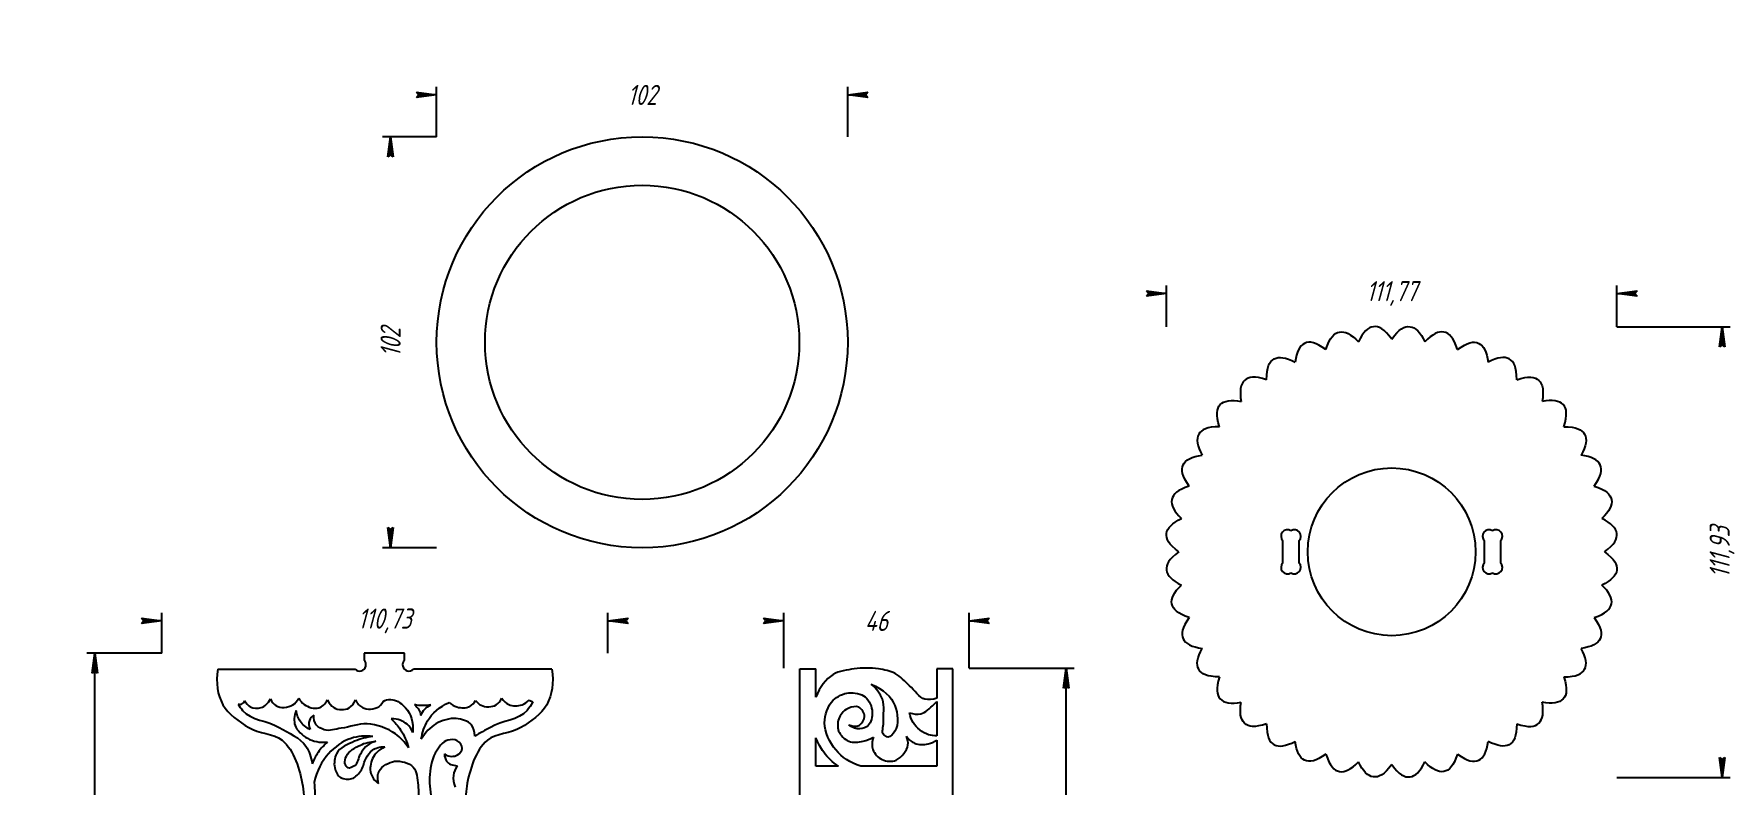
# Model space of a CAD drawing. Header units: millimetres. Extents: x -234 to 187, y -256 to 277.
# Drawn here: x -234 to 186.9, y 90.9 to 277.4 of the extents above; entities that cross this region are included whole.
import ezdxf

# ---------------------------------------------------------------- set-up
doc = ezdxf.new("R2010")
doc.units = ezdxf.units.MM
doc.linetypes.add('K5LT32769', pattern=[0])
doc.linetypes.add('K5LT_THIN', pattern=[0])
doc.styles.add('KDIMTEXTSTYLE', font='GOST_AU.SHX', dxfattribs={"width": 0.96, "oblique": 15, "height": 5})
doc.dimstyles.new('KDIMSTYLE (1.00)', dxfattribs={"dimtxt": 5, "dimasz": 1, "dimexe": 2, "dimexo": 0, "dimgap": 1, "dimtad": 1, "dimtxsty": 'KDIMTEXTSTYLE', "dimsah": 1, "dimcen": 0, "dimdle": 1, "dimadec": 0, "dimazin": 0, "dimtfac": 0.667, "dimtmove": 0, "dimatfit": 3, "dimfxl": 1, "dimtvp": 1, "dimtolj": 1, "dimtzin": 0, "dimarcsym": 0})

# ---------------------------------------------------------------- blocks, each defined once
blk = doc.blocks.new('KDIMARROW_01')
blk.add_hatch(color=0).paths.add_polyline_path([(0, 0), (-5, 0.658262491226197), (-4.5, 6e-16), (-5, -0.6582624912261956)])
at = {"color": 0, "linetype": 'K5LT_THIN'}
for p, q in [((-4.5, 6e-16), (-5, 0.658262491226197)), ((-5, 0.658262491226197), (0, 0)), ((0, 0), (-5, -0.6582624912261956)), ((-5, -0.6582624912261956), (-4.5, 6e-16)), ((0, 0), (-1, 0))]:
    blk.add_line(p, q, dxfattribs=at)

msp = doc.modelspace()

# ---------------------------------------------------------------- linework, layer by layer
at = {"color": 30, "linetype": 'K5LT32769', "true_color": 0xff8000}
for p, q in [((75.91783177394565, 146.0836619301531), (75.91783177394565, 151.5935338696184)), ((79.91783177394565, 151.5935338696185), (79.91783177394565, 146.0836619301531)), ((125.9178317739457, 146.0836619301531), (125.9178317739457, 151.5935338696184)), ((129.9178317739456, 151.5935338696185), (129.9178317739456, 146.0836619301531)), ((-142.0821682260544, 123.7020269589148), (-152.0821682260544, 123.7020269589148)), ((-152.0821682260544, 123.7020269589148), (-152.0821682260544, 121.9470909891821)), ((-142.0821682260544, 121.947090989182), (-142.0821682260544, 123.7020269589148)), ((-188.4236106091221, 119.7020269589148), (-154.3272322563217, 119.7020269589148)), ((-105.4812097871686, 119.7020269589148), (-139.837104195787, 119.7020269589148)), ((-43.95624763437948, 87.93641710526067), (-43.95624763437948, 119.7720947096677)), ((-43.95624763437948, 119.7720947096677), (-39.95624763437948, 119.7720947096677)), ((-39.95624763437948, 112.7139838415331), (-39.95624763437948, 119.7720947096677)), ((-5.956247634379476, 119.7720947096677), (-9.956247634379476, 119.7720947096677)), ((-9.956247634379476, 119.7720947096677), (-9.956247634379476, 112.4875130100683)), ((-5.956247634379476, 87.93641710526067), (-5.956247634379476, 119.7720947096677)), ((-9.956247634379505, 111.6798473579793), (-9.956247634379476, 103.1503163539144)), ((-39.95624763437948, 95.61025712634849), (-39.95624763437951, 102.6658316953519)), ((-9.956247634379476, 102.1182186929526), (-9.956247634379476, 95.61025712634849)), ((-34.36368031754446, 95.61025712634849), (-39.95624763437948, 95.61025712634849)), ((-9.956247634379476, 95.61025712634849), (-28.8164115103473, 95.61025712634849))]:
    msp.add_line(p, q, dxfattribs=at)
for centre, radius in [((-83.08216822605436, 200.8385978998859), 51), ((-83.08216822605436, 200.8385978998859), 38.99999999999999), ((102.9178317739456, 148.8385978998859), 20.82232333833063)]:
    msp.add_circle(centre, radius, dxfattribs=at)
for centre, start, end in [((77.04036378907928, 152.7160658847521), 56.44510074519935, 225.0000000000004), ((78.79529975881196, 152.7160658847521), 315.0000000000003, 123.5548992548025), ((127.0403637890793, 152.7160658847521), 56.44510074519935, 225.0000000000004), ((128.795299758812, 152.7160658847521), 315.0000000000003, 123.5548992548025), ((77.04036378907928, 144.9611299150194), 135.0000000000004, 303.5548992548015), ((78.79529975881199, 144.9611299150194), 236.4451007451985, 45.00000000000046), ((127.0403637890793, 144.9611299150194), 135.0000000000004, 303.5548992548015), ((128.795299758812, 144.9611299150194), 236.4451007451985, 45.00000000000046), ((-153.204700241188, 120.8245589740484), 225.0000000000004, 45.00000000000046), ((-140.9596362109207, 120.8245589740484), 135.0000000000004, 315.0000000000005)]:
    msp.add_arc(centre, 1.587500000000009, start, end, dxfattribs=at)
for points, knots in [([(86.5990183983121, 199.0627411723088), (87.59759847168344, 202.0363323986105), (88.59376081888408, 203.1124429375031), (89.97697012947083, 203.3922366882892), (91.30114739064494, 203.6600895141585), (92.86106303262459, 202.8617517737111), (94.65671705540964, 200.9972234669469)], [0, 0, 0, 0, 1, 1, 1, 2, 2, 2, 2]), ([(102.9178317739456, 201.6473872955694), (101.0492354648718, 204.1668623952256), (99.76929232893482, 204.882473241052), (98.3673210767884, 204.7211377272066), (97.02518258863391, 204.5666876253901), (95.78831458150766, 203.3253828719702), (94.65671705540964, 200.9972234669469)], [0, 0, 0, 0, 1, 1, 1, 2, 2, 2, 2]), ([(102.9178317739456, 201.6473872955694), (104.7864280830194, 204.1668623952256), (106.0663712189564, 204.882473241052), (107.4683424711028, 204.7211377272066), (108.8104809592573, 204.5666876253901), (110.0473489663835, 203.3253828719702), (111.1789464924816, 200.9972234669469)], [0, 0, 0, 0, 1, 1, 1, 2, 2, 2, 2]), ([(119.2366451495791, 199.0627411723088), (118.2380650762078, 202.0363323986105), (117.2419027290071, 203.1124429375031), (115.8586934184204, 203.3922366882892), (114.5345161572463, 203.6600895141585), (112.9746005152666, 202.8617517737111), (111.1789464924816, 200.9972234669469)], [0, 0, 0, 0, 1, 1, 1, 2, 2, 2, 2]), ([(86.59901839831213, 199.0627411723088), (84.04331707954398, 200.8814763683501), (82.60488290690459, 201.1665385455667), (81.32138442746668, 200.5798664112758), (80.09266257878112, 200.0182320338562), (79.29991546481187, 198.4554678254074), (78.94314308555902, 195.8915737859293)], [0, 0, 0, 0, 1, 1, 1, 2, 2, 2, 2]), ([(119.2366451495791, 199.0627411723088), (121.7923464683472, 200.8814763683501), (123.2307806409866, 201.1665385455667), (124.5142791204245, 200.5798664112758), (125.7430009691101, 200.0182320338562), (126.5357480830793, 198.4554678254074), (126.8925204623322, 195.8915737859293)], [0, 0, 0, 0, 1, 1, 1, 2, 2, 2, 2]), ([(71.87760417574445, 191.5618059733603), (71.90842003831516, 194.6984374988487), (72.52329028556437, 196.0297105335578), (73.75233948988522, 196.7232453872105), (74.92893582766975, 197.3871818399294), (76.65920369289435, 197.1099579728356), (78.94314308555902, 195.8915737859292)], [0, 0, 0, 0, 1, 1, 1, 2, 2, 2, 2]), ([(133.9580593721467, 191.5618059733603), (133.927243509576, 194.6984374988487), (133.3123732623268, 196.0297105335578), (132.083324058006, 196.7232453872105), (130.9067277202215, 197.3871818399294), (129.1764598549969, 197.1099579728356), (126.8925204623322, 195.8915737859292)], [0, 0, 0, 0, 1, 1, 1, 2, 2, 2, 2]), ([(71.87760417574395, 191.561805973361), (68.88496769898086, 192.5017707929258), (67.42884644861708, 192.3283804294816), (66.3894585157148, 191.3737992308349), (65.39442916205594, 190.4599572638111), (65.12340255215284, 188.7287078494748), (65.57637868600553, 186.180050987826)], [0, 0, 0, 0, 1, 1, 1, 2, 2, 2, 2]), ([(133.9580593721472, 191.561805973361), (136.9506958489104, 192.5017707929258), (138.4068170992741, 192.3283804294816), (139.4462050321763, 191.3737992308349), (140.4412343858353, 190.4599572638111), (140.7122609957383, 188.7287078494748), (140.2592848618856, 186.180050987826)], [0, 0, 0, 0, 1, 1, 1, 2, 2, 2, 2]), ([(60.19462370047029, 179.8788254980878), (59.25465888090555, 182.871461974851), (59.42804924434978, 184.3275832252147), (60.38263044299652, 185.3669711581169), (61.29647241002041, 186.3620005117758), (63.02772182435671, 186.6330271216789), (65.57637868600544, 186.180050987826)], [0, 0, 0, 0, 1, 1, 1, 2, 2, 2, 2]), ([(145.6410398474209, 179.8788254980878), (146.5810046669856, 182.871461974851), (146.4076143035414, 184.3275832252147), (145.4530331048947, 185.3669711581169), (144.5391911378708, 186.3620005117758), (142.8079417235345, 186.6330271216789), (140.2592848618858, 186.180050987826)], [0, 0, 0, 0, 1, 1, 1, 2, 2, 2, 2]), ([(60.19462370047048, 179.8788254980876), (57.05799217498222, 179.8480096355167), (55.72671914027303, 179.2331393882675), (55.03318428662039, 178.0040901839467), (54.36924783390157, 176.8274938461621), (54.64647170099543, 175.0972259809376), (55.86485588790197, 172.8132865882729)], [0, 0, 0, 0, 1, 1, 1, 2, 2, 2, 2]), ([(145.6410398474207, 179.8788254980876), (148.777671372909, 179.8480096355167), (150.1089444076182, 179.2331393882675), (150.8024792612708, 178.0040901839467), (151.4664157139896, 176.8274938461621), (151.1891918468959, 175.0972259809376), (149.9708076599892, 172.8132865882729)], [0, 0, 0, 0, 1, 1, 1, 2, 2, 2, 2]), ([(52.69368850152264, 165.1574112755195), (50.87495330548123, 167.7131125942877), (50.58989112826476, 169.1515467669271), (51.1765632625555, 170.435045246365), (51.73819763997508, 171.6637670950506), (53.30096184842391, 172.4565142090199), (55.86485588790206, 172.8132865882728)], [0, 0, 0, 0, 1, 1, 1, 2, 2, 2, 2]), ([(153.1419750463685, 165.1574112755195), (154.96071024241, 167.7131125942877), (155.2457724196264, 169.1515467669271), (154.6591002853357, 170.435045246365), (154.0974659079161, 171.6637670950506), (152.5347016994673, 172.4565142090199), (149.9708076599892, 172.8132865882728)], [0, 0, 0, 0, 1, 1, 1, 2, 2, 2, 2]), ([(52.69368850152281, 165.1574112755195), (49.72009727522111, 164.1588312021482), (48.64398673632848, 163.1626688549475), (48.36419298554245, 161.7794595443607), (48.09634015967309, 160.4552822831867), (48.89467790012048, 158.8953666412071), (50.75920620688471, 157.099712618422)], [0, 0, 0, 0, 1, 1, 1, 2, 2, 2, 2]), ([(153.1419750463684, 165.1574112755195), (156.1155662726701, 164.1588312021482), (157.1916768115627, 163.1626688549475), (157.4714705623487, 161.7794595443607), (157.7393233882182, 160.4552822831867), (156.9409856477707, 158.8953666412071), (155.0764573410065, 157.099712618422)], [0, 0, 0, 0, 1, 1, 1, 2, 2, 2, 2]), ([(50.10904237826248, 148.8385978998859), (47.58956727860616, 150.7071942089598), (46.87395643277988, 151.9871373448966), (47.03529194662516, 153.3891085970431), (47.18974204844175, 154.7312470851976), (48.43104680186165, 155.9681150923238), (50.75920620688488, 157.0997126184219)], [0, 0, 0, 0, 1, 1, 1, 2, 2, 2, 2]), ([(155.7266211696287, 148.8385978998859), (158.2460962692851, 150.7071942089598), (158.9617071151114, 151.9871373448966), (158.8003716012661, 153.3891085970431), (158.6459214994494, 154.7312470851976), (157.4046167460295, 155.9681150923238), (155.0764573410063, 157.0997126184219)], [0, 0, 0, 0, 1, 1, 1, 2, 2, 2, 2]), ([(50.10904237826248, 148.8385978998862), (47.58956727860616, 146.9700015908124), (46.87395643277988, 145.6900584548754), (47.03529194662516, 144.288087202729), (47.18974204844175, 142.9459487145745), (48.43104680186165, 141.7090807074482), (50.75920620688488, 140.5774831813503)], [0, 0, 0, 0, 1, 1, 1, 2, 2, 2, 2]), ([(155.7266211696287, 148.8385978998862), (158.2460962692851, 146.9700015908124), (158.9617071151114, 145.6900584548754), (158.8003716012661, 144.288087202729), (158.6459214994494, 142.9459487145745), (157.4046167460295, 141.7090807074482), (155.0764573410063, 140.5774831813503)], [0, 0, 0, 0, 1, 1, 1, 2, 2, 2, 2]), ([(52.69368850152281, 132.5197845242526), (49.72009727522111, 133.5183645976239), (48.64398673632848, 134.5145269448245), (48.36419298554245, 135.8977362554113), (48.09634015967309, 137.2219135165854), (48.89467790012048, 138.7818291585651), (50.75920620688471, 140.5774831813502)], [0, 0, 0, 0, 1, 1, 1, 2, 2, 2, 2]), ([(153.1419750463684, 132.5197845242526), (156.1155662726701, 133.5183645976239), (157.1916768115627, 134.5145269448245), (157.4714705623487, 135.8977362554113), (157.7393233882182, 137.2219135165854), (156.9409856477707, 138.7818291585651), (155.0764573410065, 140.5774831813502)], [0, 0, 0, 0, 1, 1, 1, 2, 2, 2, 2]), ([(52.69368850152264, 132.5197845242525), (50.87495330548123, 129.9640832054844), (50.58989112826476, 128.5256490328451), (51.1765632625555, 127.2421505534071), (51.73819763997508, 126.0134287047215), (53.30096184842391, 125.2206815907522), (55.86485588790206, 124.8639092114993)], [0, 0, 0, 0, 1, 1, 1, 2, 2, 2, 2]), ([(153.1419750463685, 132.5197845242525), (154.96071024241, 129.9640832054844), (155.2457724196264, 128.5256490328451), (154.6591002853357, 127.2421505534071), (154.0974659079161, 126.0134287047215), (152.5347016994673, 125.2206815907522), (149.9708076599892, 124.8639092114993)], [0, 0, 0, 0, 1, 1, 1, 2, 2, 2, 2]), ([(60.19462370047048, 117.7983703016845), (57.05799217498222, 117.8291861642553), (55.72671914027303, 118.4440564115046), (55.03318428662039, 119.6731056158254), (54.36924783390157, 120.84970195361), (54.64647170099543, 122.5799698188346), (55.86485588790197, 124.8639092114992)], [0, 0, 0, 0, 1, 1, 1, 2, 2, 2, 2]), ([(145.6410398474207, 117.7983703016845), (148.777671372909, 117.8291861642553), (150.1089444076182, 118.4440564115046), (150.8024792612708, 119.6731056158254), (151.4664157139896, 120.84970195361), (151.1891918468959, 122.5799698188346), (149.9708076599892, 124.8639092114992)], [0, 0, 0, 0, 1, 1, 1, 2, 2, 2, 2]), ([(-188.4236106091221, 119.7020269589148), (-188.9090392194588, 116.2682893916132), (-188.4803162597035, 113.3284748104339), (-187.1374417298561, 110.8825832153769), (-185.8430982154915, 108.525085286467), (-183.1139809551634, 106.6483028951057), (-180.7065973335264, 105.186692464342), (-178.2297348215386, 103.6828988642894), (-174.5551210559756, 103.7852429826316), (-172.4383688239596, 102.063139471839), (-169.4448291092592, 99.62771733106572), (-167.9698252792232, 94.64489062091124), (-167.2936933068959, 90.67135796976928), (-166.6152278264332, 86.68411161901332), (-167.1422846418653, 81.96789484986998), (-168.3961237748381, 78.17714599975727), (-170.4799997966794, 71.87693536999116), (-177.7669141012309, 67.87361097930508), (-181.9927662127924, 62.37564262591859), (-187.6953290889986, 54.95642647758217), (-194.0131842379197, 47.43557394934589), (-197.4267927639836, 38.85712597648428), (-200.0121187662461, 32.36016405658103), (-201.7904437941552, 25.05272666739291), (-202.2039914584, 18.09468549690554), (-202.7533866917961, 8.850975561266083), (-201.4051545179826, -1.541864582908723), (-197.6105311753074, -9.833553024297728), (-195.2848261652841, -14.91548596157183), (-191.4896732483663, -19.44305052932371), (-187.4220248205687, -23.74887053370446)], [0, 0, 0, 0, 1, 1, 1, 2, 2, 2, 3, 3, 3, 4, 4, 4, 5, 5, 5, 6, 6, 6, 7, 7, 7, 8, 8, 8, 9, 9, 9, 10, 10, 10, 10]), ([(-105.4812097871686, 119.7020269589148), (-104.9957811768318, 116.2682893916132), (-105.4245041365871, 113.3284748104339), (-106.7673786664345, 110.8825832153769), (-108.0617221807992, 108.525085286467), (-110.7908394411273, 106.6483028951057), (-113.1982230627642, 105.186692464342), (-115.675085574752, 103.6828988642894), (-119.349699340315, 103.7852429826316), (-121.466451572331, 102.063139471839), (-124.4599912870315, 99.62771733106572), (-125.9349951170674, 94.64489062091124), (-126.6111270893947, 90.67135796976928), (-126.9145844461498, 88.8879816990909), (-126.9768763606051, 86.95877446869284), (-126.8408388849656, 85.03176988804135)], [0, 0, 0, 0, 1, 1, 1, 2, 2, 2, 3, 3, 3, 4, 4, 4, 5, 5, 5, 5]), ([(-9.956247634379476, 112.4875130100683), (-11.02499878427616, 112.1192608981005), (-12.01290796765471, 112.0394658788971), (-12.91997518451518, 112.2481279524582), (-14.40193829634512, 112.589039287481), (-15.44338467063013, 114.4802489788046), (-16.71849243385267, 115.580789312726), (-17.90525464068832, 116.6050789555837), (-18.94217229943356, 117.9238929174835), (-20.30199927285031, 118.6267701258739), (-21.54866753957802, 119.271157042913), (-23.05162236503477, 119.5501963185033), (-24.45886720608757, 119.7720947096677), (-26.41203371025327, 120.0800755899716), (-28.48391249755309, 120.0421068592848), (-30.44332362721363, 119.7720947096677), (-32.2162867891237, 119.5277755939432), (-34.21487181654842, 119.2629721930739), (-35.67524361215018, 118.3759246471441), (-37.58955842960015, 117.2131466024912), (-39.01655977034324, 115.325833000619), (-39.95624763437948, 112.7139838415278)], [0, 0, 0, 0, 1, 1, 1, 2, 2, 2, 3, 3, 3, 4, 4, 4, 5, 5, 5, 6, 6, 6, 7, 7, 7, 7]), ([(-28.81641151034747, 95.61025712634854), (-31.47091983023781, 96.48105358349427), (-33.54935387944599, 97.82952981837265), (-35.05171365797202, 99.65568583098373), (-36.51733805102646, 101.4371890606773), (-37.85075711367307, 104.1127702404688), (-37.80384701968214, 106.3640109001522), (-37.7649363034314, 108.2313571164695), (-37.04476204533339, 110.7134260906111), (-35.69674491462283, 111.9972838749026), (-34.72660232149553, 112.9212521922806), (-33.13521699837023, 113.7256702092547), (-31.78309161292395, 113.8463734773017), (-30.48003175460812, 113.9626967007634), (-28.70780878981543, 113.6154652884469), (-27.74135941592945, 112.8143234666603), (-26.7650987945764, 112.0050485746042), (-26.01086278422551, 110.3001515352522), (-25.9782739810839, 108.9871380105322), (-25.95218444804612, 107.9359822014842), (-26.21856362849499, 106.4606856528854), (-26.96732190794847, 105.7619817272781), (-27.47615450853692, 105.2871644928462), (-28.36522237125731, 104.9105513921458), (-29.07442401300781, 104.858937967967), (-29.96649995563814, 104.7940155378483), (-30.86938915561018, 105.1236981801364), (-31.78309161292395, 105.8479858948316)], [0, 0, 0, 0, 1, 1, 1, 2, 2, 2, 3, 3, 3, 4, 4, 4, 5, 5, 5, 6, 6, 6, 7, 7, 7, 8, 8, 8, 9, 9, 9, 9]), ([(-26.26495341409918, 116.0122467663608), (-24.95162941996008, 114.8929161894278), (-24.02278437347394, 113.637255293252), (-23.47841827464071, 112.2452640778336), (-22.80629938043753, 110.5265979109786), (-23.29286854592763, 108.3928089811394), (-23.2204057617279, 106.4657837885865), (-23.1822494801724, 105.4510820127215), (-23.76874504605325, 104.0525655262014), (-23.11720075656276, 103.4212361362152), (-22.86048937573099, 103.1724895167186), (-22.39480648963461, 102.8845053535548), (-22.05965179571362, 102.853608607807), (-21.44145594462733, 102.7966192820426), (-20.7968049708958, 103.7505663896448), (-20.38226811968687, 104.2984786801188), (-19.19380720219518, 105.8693217584667), (-19.68900361481391, 108.8358408169605), (-20.38226811968687, 110.6455864977742), (-21.25201281858875, 112.9160283005559), (-23.21290791672618, 114.7049150567514), (-26.26495341409918, 116.0122467663608)], [0, 0, 0, 0, 1, 1, 1, 2, 2, 2, 3, 3, 3, 4, 4, 4, 5, 5, 5, 6, 6, 6, 7, 7, 7, 7]), ([(60.19462370047029, 117.7983703016843), (59.25465888090555, 114.8057338249212), (59.42804924434978, 113.3496125745574), (60.38263044299652, 112.3102246416551), (61.29647241002041, 111.3151952879963), (63.02772182435671, 111.0441686780932), (65.57637868600544, 111.497144811946)], [0, 0, 0, 0, 1, 1, 1, 2, 2, 2, 2]), ([(145.6410398474209, 117.7983703016843), (146.5810046669856, 114.8057338249212), (146.4076143035414, 113.3496125745574), (145.4530331048947, 112.3102246416551), (144.5391911378708, 111.3151952879963), (142.8079417235345, 111.0441686780932), (140.2592848618858, 111.497144811946)], [0, 0, 0, 0, 1, 1, 1, 2, 2, 2, 2]), ([(-183.3568210750309, 111.0399870164912), (-183.0285225398933, 110.9485547535315), (-182.7422354353563, 110.9486849880831), (-182.4979597614199, 111.0403777201458), (-182.1638193719694, 111.1658025924122), (-181.9082866626011, 111.4625502549044), (-181.731361633315, 111.9306207076226)], [0, 0, 0, 0, 1, 1, 1, 2, 2, 2, 2]), ([(-183.356821075031, 111.0399870164912), (-183.0243963618617, 110.4735179075723), (-182.6547582605302, 109.9480515981253), (-182.2479067710363, 109.46358808815), (-180.1809433972115, 107.0023255465792), (-176.0306602854415, 106.9396547273635), (-173.1655459401807, 105.254689166534), (-170.8437263073915, 103.8892336739187), (-167.963911662481, 102.6779663080227), (-166.5199160639449, 100.602748253169), (-165.6800746292193, 99.39578189515265), (-165.2524441186898, 97.84440371393369), (-164.9873431476643, 96.22408741216213)], [0, 0, 0, 0, 1, 1, 1, 2, 2, 2, 3, 3, 3, 4, 4, 4, 4]), ([(-181.731361633315, 111.9306207076226), (-181.3651806397301, 111.1930671488158), (-180.8953301741174, 110.6655157488296), (-180.3218102364768, 110.3479665076639), (-179.5970996612456, 109.9467053166823), (-178.4305077235121, 109.9047084643137), (-177.6510812740465, 110.1501347326691), (-176.7295875535459, 110.4402952286216), (-175.9629894254409, 111.1656784036027), (-175.3512868897316, 112.3262842576123)], [0, 0, 0, 0, 1, 1, 1, 2, 2, 2, 3, 3, 3, 3]), ([(-175.3512868897316, 112.3262842576123), (-174.9804031846998, 111.5626677273577), (-174.5187957097118, 111.0021443648723), (-173.9664644647678, 110.6447141701562), (-172.9121875485628, 109.9624598039705), (-170.8992082346977, 110.1289750064713), (-169.8119971898763, 110.8178169732767), (-169.2213324044876, 111.192054058549), (-168.7185099763757, 111.7525774210343), (-168.3035299055408, 112.4993870607327)], [0, 0, 0, 0, 1, 1, 1, 2, 2, 2, 3, 3, 3, 3]), ([(-168.3035299055408, 112.4993870607327), (-167.93411036774, 111.8633870249568), (-167.4889888740016, 111.3523216062201), (-166.9681654243256, 110.9661908045228), (-166.017114501508, 110.2610957180573), (-164.406173577124, 109.7699499733694), (-163.3577355306699, 110.1006767889204), (-162.5267021321359, 110.3628239233584), (-161.79307596653, 111.0140201827164), (-161.1568570338524, 112.0542655669944)], [0, 0, 0, 0, 1, 1, 1, 2, 2, 2, 3, 3, 3, 3]), ([(-161.1568570338524, 112.0542655669944), (-160.7559881601632, 111.1758222011752), (-160.2366797508018, 110.5411119230668), (-159.5989318057681, 110.1501347326691), (-158.6179741882839, 109.5487497244227), (-156.7878031349099, 109.4939578054069), (-155.815399108992, 110.075947817046), (-155.1544234328389, 110.4715459750178), (-154.6268720328527, 111.1474712062502), (-154.2327449090333, 112.1037235107431)], [0, 0, 0, 0, 1, 1, 1, 2, 2, 2, 3, 3, 3, 3]), ([(-154.2327449090333, 112.1037235107431), (-153.7586449827378, 111.1916275055561), (-153.1733926483781, 110.5486742368229), (-152.4769879059542, 110.1748637045434), (-151.399476801213, 109.5964859666229), (-149.5167430716594, 109.7140281438249), (-148.4461654904345, 110.3726954795383), (-147.8688510320448, 110.727885222762), (-147.5674471619287, 111.6699664204555), (-146.9524101981453, 111.9553496794969), (-146.387035284366, 112.2176892541495), (-145.587396105727, 112.2164699906364), (-144.9593804561505, 112.1284524826174), (-143.7750933527493, 111.9624725429604), (-142.5890546245213, 110.9548206813901), (-141.7940720562332, 110.075947817046), (-140.461877949729, 108.603174328733), (-139.8601396341197, 106.5836416256607), (-139.9888571094054, 104.0173497078293)], [0, 0, 0, 0, 1, 1, 1, 2, 2, 2, 3, 3, 3, 4, 4, 4, 5, 5, 5, 6, 6, 6, 6]), ([(-139.601225050002, 110.8962413004127), (-139.1251384687394, 110.5181965188722), (-138.7542038906241, 110.0813180157587), (-138.488421315656, 109.5856057910719), (-138.2671980722171, 109.1730013674346), (-138.118824240971, 108.7196368830714), (-138.0432998219177, 108.2255123379825)], [0, 0, 0, 0, 1, 1, 1, 2, 2, 2, 2]), ([(-135.4962157188592, 110.8220543847896), (-136.1482317175136, 110.7014538176117), (-136.7994279768715, 110.6437528832382), (-137.4498044969332, 110.6489515816691), (-138.1679441376748, 110.6546919356154), (-138.885084322031, 110.7371218418633), (-139.601225050002, 110.8962413004127)], [0, 0, 0, 0, 1, 1, 1, 2, 2, 2, 2]), ([(-138.0432998219177, 108.2255123379825), (-137.787470313538, 108.8169145552681), (-137.4495076979218, 109.3279799740047), (-137.0294119750691, 109.7587085941924), (-136.6029771046578, 110.1959368099069), (-136.0919116859212, 110.5503854067726), (-135.4962157188592, 110.8220543847896)], [0, 0, 0, 0, 1, 1, 1, 2, 2, 2, 2]), ([(-137.8949259906715, 102.3152880600118), (-137.6576979852659, 104.0228686044403), (-137.1383895759044, 105.5395788794007), (-136.3370007625873, 106.865418884893), (-135.1624525796288, 108.8086241598689), (-133.3819666046753, 110.3418204160788), (-130.9955428377268, 111.4650076535228)], [0, 0, 0, 0, 1, 1, 1, 2, 2, 2, 2]), ([(-130.9955428377268, 111.4650076535228), (-130.3862470180145, 110.9150411784482), (-129.7350507586565, 110.5358636097081), (-129.0419540596528, 110.3274749473025), (-128.0552792243252, 110.0308181468031), (-126.6953770541359, 109.9812183056031), (-125.8271877159868, 110.4758487785487), (-125.2750815355886, 110.7903983003254), (-124.8052310699759, 111.2849777378125), (-124.4176363191486, 111.9595870910099)], [0, 0, 0, 0, 1, 1, 1, 2, 2, 2, 3, 3, 3, 3]), ([(-110.2412173523848, 111.5946387054273), (-110.64837242238, 110.8129520110557), (-111.1202711800032, 110.1026018052966), (-111.6569136252543, 109.46358808815), (-113.7238769990791, 107.0023255465792), (-117.8741601108491, 106.9396547273635), (-120.7392744561099, 105.254689166534), (-121.9799998337212, 104.5250221167075), (-123.3800651659399, 103.839384724098), (-124.635223517407, 103.0424136472143)], [0, 0, 0, 0, 1, 1, 1, 2, 2, 2, 3, 3, 3, 3]), ([(-124.4176363191486, 111.9595870910099), (-124.0146260966414, 111.4180092951784), (-123.5612616122782, 111.0141027545639), (-123.0575428660592, 110.7478674691666), (-122.024597170542, 110.2019148038941), (-120.2890012849866, 110.2312060805852), (-119.3234681130317, 110.846783356664), (-118.7701985078072, 111.1995213116238), (-118.3085910328193, 111.7435586928596), (-117.9386456880679, 112.4788955003714)], [0, 0, 0, 0, 1, 1, 1, 2, 2, 2, 3, 3, 3, 3]), ([(-117.9386456880679, 112.4788955003714), (-117.4325396375717, 111.7573734169636), (-116.8463879933874, 111.2427197991223), (-116.180190755515, 110.9349346468473), (-115.2338522205618, 110.4977233623718), (-113.8484832278451, 110.5024580994217), (-112.8566168035348, 110.8755851119905), (-112.2377485311604, 111.1083951597802), (-111.6640363608781, 111.4941671363493), (-111.135480292688, 112.0329010416979)], [0, 0, 0, 0, 1, 1, 1, 2, 2, 2, 3, 3, 3, 3]), ([(-31.78309161292395, 105.8479858948316), (-30.69190120342259, 105.443008250598), (-29.81768005930169, 105.4286742226725), (-29.16042818056124, 105.8049838110549), (-28.53213858960367, 106.1647110404563), (-27.88243199743837, 107.2428802186093), (-27.87036566725962, 107.9550879998909), (-27.85716062999373, 108.7345072726567), (-28.62160087192089, 109.9534545299141), (-29.33243651566812, 110.2772005238338), (-29.96970598690023, 110.5674412288035), (-31.06313272220453, 110.3468035669311), (-31.78309161292395, 110.0621901049502), (-32.74443215337016, 109.6821538794298), (-33.71836458394665, 108.7057655202598), (-34.14866989866087, 107.783079664784), (-34.59988281985039, 106.8155624951065), (-34.68908819821533, 105.3255974434655), (-34.32067823376775, 104.3429129626464), (-33.93687742530679, 103.3191754566157), (-32.80456385581064, 102.2274827479944), (-31.78309161292395, 101.8057900198198), (-30.7672136399689, 101.3864067650215), (-29.35434726018832, 101.5521964916127), (-28.21438233747338, 101.8057900198198), (-27.33945432150702, 102.0004241511645), (-26.49374667389818, 102.3444408213783), (-25.67725939464685, 102.8378400304611)], [0, 0, 0, 0, 1, 1, 1, 2, 2, 2, 3, 3, 3, 4, 4, 4, 5, 5, 5, 6, 6, 6, 7, 7, 7, 8, 8, 8, 9, 9, 9, 9]), ([(-16.7328259690889, 108.9011338429788), (-15.7391266926536, 108.5516275616893), (-14.81458209223211, 108.4608449623866), (-13.95919216782448, 108.6287860450706), (-12.72920993254939, 108.8702718778821), (-11.67943280408906, 110.061373452078), (-10.69820094433663, 110.958065490419), (-10.44377215125405, 111.1905735065565), (-10.19645438126849, 111.4311674624098), (-9.956247634379846, 111.679847357979)], [0, 0, 0, 0, 1, 1, 1, 2, 2, 2, 3, 3, 3, 3]), ([(71.87760417574395, 106.1153898264111), (68.88496769898086, 105.1754250068463), (67.42884644861708, 105.3488153702905), (66.3894585157148, 106.3033965689372), (65.39442916205594, 107.217238535961), (65.12340255215284, 108.9484879502973), (65.57637868600553, 111.4971448119461)], [0, 0, 0, 0, 1, 1, 1, 2, 2, 2, 2]), ([(133.9580593721472, 106.1153898264111), (136.9506958489104, 105.1754250068463), (138.4068170992741, 105.3488153702905), (139.4462050321763, 106.3033965689372), (140.4412343858353, 107.217238535961), (140.7122609957383, 108.9484879502973), (140.2592848618856, 111.4971448119461)], [0, 0, 0, 0, 1, 1, 1, 2, 2, 2, 2]), ([(-168.946483174274, 109.4329945483128), (-169.4667692073951, 108.0499255985953), (-169.5574421042678, 106.8217199955024), (-169.2185018648918, 105.7483777390341), (-168.8125758380659, 104.4629075971744), (-167.3720469917212, 103.2574262227153), (-166.1521093524719, 102.5583403672424), (-164.7427759040114, 101.7507211515014), (-163.0694488071801, 101.4292445171347), (-161.1321280619781, 101.5939104641426)], [0, 0, 0, 0, 1, 1, 1, 2, 2, 2, 3, 3, 3, 3]), ([(-165.4844271118644, 104.7344898921856), (-166.5322147589173, 105.2446526494534), (-167.348270830771, 105.9205778806857), (-167.9325953274254, 106.7622655858826), (-168.457696089549, 107.5186447176827), (-168.7956587051652, 108.4088877051594), (-168.946483174274, 109.4329945483128)], [0, 0, 0, 0, 1, 1, 1, 2, 2, 2, 2]), ([(-164.5941841243876, 108.2707328702182), (-165.1174269034007, 107.8956248830924), (-165.4718755002665, 107.4669893706036), (-165.6575299149849, 106.9848263327518), (-165.9086485583156, 106.3326461617967), (-165.8509476239421, 105.5825340149413), (-165.4844271118644, 104.7344898921856)], [0, 0, 0, 0, 1, 1, 1, 2, 2, 2, 2]), ([(-141.0522029000026, 100.1596300954301), (-141.9787095463464, 101.5696280744798), (-143.066784308818, 102.7318897525744), (-144.3164271874174, 103.646415129714), (-146.2705836464619, 105.0765242459285), (-148.9585994144497, 105.9568799559264), (-151.3641841716083, 106.1193123171494), (-153.4644224982118, 106.2611267635147), (-155.6371761824336, 105.2901693806093), (-157.7937168589403, 105.0312375546778), (-159.1812503112091, 104.8646389951185), (-160.7138320607205, 104.2285027838336), (-161.9729131057061, 104.6603029765625), (-162.6832398541808, 104.9039086031529), (-163.5386920526886, 105.3319932225437), (-163.9759598275288, 105.9214805421546), (-164.4247217351103, 106.5264632764537), (-164.63079650073, 107.3095473858083), (-164.5941841243876, 108.2707328702182)], [0, 0, 0, 0, 1, 1, 1, 2, 2, 2, 3, 3, 3, 4, 4, 4, 5, 5, 5, 6, 6, 6, 6]), ([(-139.9888571094054, 104.0173497078293), (-140.3469026165143, 104.8335452164258), (-140.8167530821271, 105.5012274570334), (-141.3984085062436, 106.020396429652), (-142.3864394125866, 106.9022845188771), (-143.6970749219274, 107.3556490032403), (-145.3303150342659, 107.3804898827414)], [0, 0, 0, 0, 1, 1, 1, 2, 2, 2, 2]), ([(-145.3303150342659, 107.3804898827414), (-144.4544111725387, 106.5555148139499), (-143.6960560350585, 105.6570288358484), (-143.0552496218253, 104.6850319484369), (-142.1561677053223, 103.3212740235441), (-141.4884854647148, 101.8128067392085), (-141.0522029000026, 100.1596300954301)], [0, 0, 0, 0, 1, 1, 1, 2, 2, 2, 2]), ([(-124.6352235179139, 103.0424136468925), (-124.6379922068147, 104.2376092969163), (-124.9119411235566, 105.1886839551562), (-125.4570702681396, 105.8956376216122), (-126.2049145911041, 106.8654835586928), (-127.9482366416226, 107.288913660001), (-129.2317008350217, 107.4268556817624), (-130.8644862482259, 107.6023414663744), (-132.8182566586882, 106.9803335312058), (-134.2526716834214, 106.1449056779157), (-135.7156063786859, 105.2928674805358), (-136.9296911477693, 104.0163282745678), (-137.8949259906715, 102.3152880600118)], [0, 0, 0, 0, 1, 1, 1, 2, 2, 2, 3, 3, 3, 4, 4, 4, 4]), ([(-9.956247634379391, 103.1503163539144), (-10.67698187372943, 103.1438782186248), (-11.35909824681951, 103.2403958350983), (-12.00259675364961, 103.4398692033352), (-13.48260247683799, 103.8986452898075), (-15.01916595703502, 105.1084660637902), (-15.82978220977776, 106.4500150677057), (-16.26466031219772, 107.1697271178307), (-16.56567489863476, 107.9867667095884), (-16.7328259690889, 108.9011338429788)], [0, 0, 0, 0, 1, 1, 1, 2, 2, 2, 3, 3, 3, 3]), ([(71.87760417574445, 106.1153898264117), (71.90842003831516, 102.9787583009235), (72.52329028556437, 101.6474852662143), (73.75233948988522, 100.9539504125616), (74.92893582766975, 100.2900139598428), (76.65920369289435, 100.5672378269365), (78.94314308555902, 101.785622013843)], [0, 0, 0, 0, 1, 1, 1, 2, 2, 2, 2]), ([(133.9580593721467, 106.1153898264117), (133.927243509576, 102.9787583009235), (133.3123732623268, 101.6474852662143), (132.083324058006, 100.9539504125616), (130.9067277202215, 100.2900139598428), (129.1764598549969, 100.5672378269365), (126.8925204623322, 101.785622013843)], [0, 0, 0, 0, 1, 1, 1, 2, 2, 2, 2]), ([(-161.1321280619781, 101.5939104641426), (-162.0550272186779, 100.838167684924), (-162.8463543186573, 99.9891396505712), (-163.5061093619161, 99.04682636108414), (-164.1101382429802, 98.1841054957016), (-164.6038828382174, 97.24319251265301), (-164.9873431476277, 96.22408741193834)], [0, 0, 0, 0, 1, 1, 1, 2, 2, 2, 2]), ([(-149.880445859147, 102.9787328891064), (-151.8322902388584, 103.2217085469778), (-153.6457481763111, 103.0733347157316), (-155.3208196715049, 102.5336113953681), (-157.3961606161128, 101.8649176060438), (-159.439997724745, 100.3382406714814), (-160.9095673151089, 98.72534972671755), (-162.6385621984585, 96.8277327583323), (-163.8230767929182, 94.45467503777152), (-164.463111098488, 91.60617656503517)], [0, 0, 0, 0, 1, 1, 1, 2, 2, 2, 3, 3, 3, 3]), ([(-149.880445859147, 102.9787328891064), (-151.5014732341407, 102.8165191120524), (-153.018183299602, 102.4251420233915), (-154.4305760555309, 101.8046016231236), (-156.0716288362411, 101.0835985273998), (-158.2046084343621, 100.2164650220944), (-158.9312489366633, 98.7134801388294), (-159.3957909654119, 97.75262034001665), (-159.6342730824052, 96.3226450675575), (-159.3763704304017, 95.25142407641982), (-159.1667285853859, 94.38065852493288), (-158.6510927885429, 93.25755104620089), (-157.9420900616892, 92.80325586085878), (-157.228230084058, 92.34584838051607), (-155.9272462432723, 92.27316246467534), (-155.0982582961385, 92.53123717024089), (-154.1641305821425, 92.82204324960985), (-153.3367069695241, 93.86524484933626), (-152.7490059680748, 94.7321156670584), (-152.175575985847, 95.57793644390631), (-152.1250371981737, 96.76585300156151), (-151.5867442899802, 97.65013434823217), (-151.1558622924512, 98.35796628737052), (-150.6566512010032, 99.14517421913214), (-150.0040900900215, 99.60372312630614), (-149.1842015758419, 100.1798515162066), (-148.1669749452165, 100.4518702068245), (-146.9524101981453, 100.4197791981598)], [0, 0, 0, 0, 1, 1, 1, 2, 2, 2, 3, 3, 3, 4, 4, 4, 5, 5, 5, 6, 6, 6, 7, 7, 7, 8, 8, 8, 9, 9, 9, 9]), ([(-149.1385760744191, 101.8046016231236), (-150.5496492797923, 101.7222839945677), (-151.8437988078835, 101.4008073602011), (-153.0210246586927, 100.8401717200238), (-154.3166742429849, 100.223138604725), (-155.9351819096869, 99.39820020777123), (-156.4830807211023, 98.1199848138449), (-156.7214677059063, 97.56384213322642), (-157.0287696149116, 96.79955341009648), (-156.8540152992176, 96.24058295139399), (-156.7330992609415, 95.85382000873784), (-156.3932709437138, 95.31219571051594), (-156.0626881992383, 95.17723716079676), (-155.6374405157173, 95.00363218111016), (-154.893347357913, 95.44577267070429), (-154.4553050274052, 95.74600351390691), (-153.6313576269237, 96.31073072306599), (-153.5875754704173, 97.71210288941938), (-153.0210246586927, 98.61456425133197), (-152.6269443695479, 99.24229653427045), (-152.2415994798455, 99.92594702032902), (-151.710389149352, 100.4197791981598), (-151.014843075911, 101.0663837773853), (-150.1575720509334, 101.5279912523733), (-149.1385760744191, 101.8046016231236)], [0, 0, 0, 0, 1, 1, 1, 2, 2, 2, 3, 3, 3, 4, 4, 4, 5, 5, 5, 6, 6, 6, 7, 7, 7, 8, 8, 8, 8]), ([(-132.1588201649901, 98.65974216999624), (-131.5614178530401, 98.25740717675373), (-130.9560525734458, 98.05561875022234), (-130.3427243262072, 98.05437689040195), (-129.8705344712853, 98.05342080593812), (-129.3089106350401, 98.17181214530541), (-128.9119954030005, 98.40811070410615), (-128.3682393153066, 98.73182914444149), (-127.7657671226219, 99.49086253433885), (-127.7311222035546, 100.0458257330217), (-127.6924956307876, 100.6645694609364), (-128.3799436648158, 101.585906510617), (-128.9539451553733, 101.9358366242712), (-129.5549445698693, 102.3022255568444), (-130.6029873716721, 102.2690432560057), (-131.3041868290923, 102.1138852359166), (-132.6529001867826, 101.81544847583), (-133.6878993818718, 100.0899251637218), (-134.437842394051, 98.83779078164162), (-135.4608677951718, 97.12970729038717), (-135.6607717177016, 94.85400719791163), (-135.862231287214, 92.81974770802778), (-136.0509293262768, 90.9143491329438), (-135.1886129227087, 88.84035945909791), (-135.7089125105949, 87.02921176406346), (-135.97959637854, 86.08696911208793), (-136.3457037721042, 85.02161813128807), (-136.9849275100158, 84.29913316065122), (-137.6047987334611, 83.5985214403596), (-138.5591653245451, 83.05670594922945), (-139.4479332065725, 82.72637048694634), (-140.3202897045968, 82.4021347749254), (-141.257875183824, 82.26538753956198), (-142.260832862547, 82.31447112737138)], [0, 0, 0, 0, 1, 1, 1, 2, 2, 2, 3, 3, 3, 4, 4, 4, 5, 5, 5, 6, 6, 6, 7, 7, 7, 8, 8, 8, 9, 9, 9, 10, 10, 10, 11, 11, 11, 11]), ([(-34.36368031754446, 95.61025712634849), (-35.81219645094191, 96.59629705328827), (-37.03058882461568, 97.75843092513425), (-38.01885743856576, 99.09665874188637), (-38.81340054156556, 100.1725602397524), (-39.45919727350346, 101.362284557575), (-39.95624763437948, 102.6658316953542)], [0, 0, 0, 0, 1, 1, 1, 2, 2, 2, 2]), ([(-25.67725939464685, 102.8378400304611), (-26.07418365022374, 101.6768507708733), (-26.11718573400045, 100.6448007602321), (-25.80626564597699, 99.74168999853721), (-25.46727496517491, 98.75704428493016), (-24.46799750808384, 97.68805834472415), (-23.5271552058108, 97.2475691394874), (-22.5684969133805, 96.79873873687258), (-21.08102775412308, 96.71441280031492), (-20.08698850367312, 97.11856288815723), (-19.35068956405197, 97.41792257741635), (-18.63307101692336, 98.09217464856387), (-18.129403655835, 98.75264207167261), (-17.66790695774699, 99.3578104000327), (-17.21827412431199, 100.1243797068278), (-17.11984472307938, 100.859744176732), (-17.02424274557344, 101.5739850095529), (-17.15324899690361, 102.3193544616827), (-17.50686347706988, 103.0958525331214)], [0, 0, 0, 0, 1, 1, 1, 2, 2, 2, 3, 3, 3, 4, 4, 4, 5, 5, 5, 6, 6, 6, 6]), ([(-17.50686347706988, 103.0958525331214), (-16.92978813466823, 102.268993151216), (-16.25608882216627, 101.6812980062676), (-15.485765539564, 101.3327670982759), (-14.50879537481066, 100.8907393077462), (-13.14527892320552, 100.9209515765114), (-12.08860092120304, 101.160758763169), (-11.33979709826331, 101.3306956198059), (-10.62901266932985, 101.6498489297373), (-9.95624763440264, 102.1182186929631)], [0, 0, 0, 0, 1, 1, 1, 2, 2, 2, 3, 3, 3, 3]), ([(86.59901839831213, 98.6144546274633), (84.04331707954398, 96.79571943142193), (82.60488290690459, 96.51065725420547), (81.32138442746668, 97.09732938849628), (80.09266257878112, 97.65896376591586), (79.29991546481187, 99.2217279743647), (78.94314308555902, 101.7856220138428)], [0, 0, 0, 0, 1, 1, 1, 2, 2, 2, 2]), ([(119.2366451495791, 98.6144546274633), (121.7923464683472, 96.79571943142193), (123.2307806409866, 96.51065725420547), (124.5142791204245, 97.09732938849628), (125.7430009691101, 97.65896376591586), (126.5357480830793, 99.2217279743647), (126.8925204623322, 101.7856220138428)], [0, 0, 0, 0, 1, 1, 1, 2, 2, 2, 2]), ([(-146.9524101981453, 100.4197791981598), (-148.4122453045948, 99.66951829326652), (-149.4212289445954, 98.69684539954193), (-149.9793611181472, 97.50176051698604), (-150.4749233703305, 96.44065172588952), (-150.7447067613218, 94.89705090792698), (-150.3997536400112, 93.79241473583293), (-150.1141212473687, 92.87774009356292), (-149.4958969505098, 92.05344103108446), (-148.5450807494346, 91.31951754839754)], [0, 0, 0, 0, 1, 1, 1, 2, 2, 2, 3, 3, 3, 3]), ([(-148.5450807494346, 91.31951754839754), (-148.8136178351743, 92.58198625872679), (-148.7394309195513, 93.63708905869922), (-148.3225200025655, 94.48482594831485), (-147.7346133563771, 95.68026154694921), (-145.8580656614216, 96.64186634339706), (-144.5142583339149, 96.83407827637848), (-143.0673062925476, 97.04104354819215), (-140.8804462160326, 96.42420795775988), (-139.9146695652851, 95.39979790766596), (-138.9851674459754, 94.41386465708727), (-138.8158215406468, 92.43833774502654), (-138.7029499434418, 90.92385399840788), (-138.59333703657, 89.45309456921942), (-138.3866024056825, 87.46626398693051), (-139.1975293809288, 86.4479100891498), (-139.9033370936116, 85.56156389863632), (-141.0985707342053, 85.0340124986501), (-142.7832303027102, 84.86525588919115)], [0, 0, 0, 0, 1, 1, 1, 2, 2, 2, 3, 3, 3, 4, 4, 4, 5, 5, 5, 6, 6, 6, 6]), ([(-132.1588201649901, 98.65974216999624), (-132.1295139324556, 97.91949283999595), (-131.9441673458659, 97.31930803243431), (-131.6027804052209, 96.85918774731127), (-131.0878313610306, 96.16514098445334), (-130.2178469377232, 95.78978012259797), (-128.9928271352987, 95.7331051617451)], [0, 0, 0, 0, 1, 1, 1, 2, 2, 2, 2]), ([(86.5990183983121, 98.6144546274633), (87.59759847168344, 95.64086340116157), (88.59376081888408, 94.56475286226895), (89.97697012947083, 94.28495911148293), (91.30114739064494, 94.01710628561356), (92.86106303262459, 94.81544402606094), (94.65671705540964, 96.6799723328252)], [0, 0, 0, 0, 1, 1, 1, 2, 2, 2, 2]), ([(119.2366451495791, 98.6144546274633), (118.2380650762078, 95.64086340116157), (117.2419027290071, 94.56475286226895), (115.8586934184204, 94.28495911148293), (114.5345161572463, 94.01710628561356), (112.9746005152666, 94.81544402606094), (111.1789464924816, 96.6799723328252)], [0, 0, 0, 0, 1, 1, 1, 2, 2, 2, 2]), ([(-128.9928271352987, 95.7331051617451), (-129.488675386706, 94.95755344557355), (-129.7919542495972, 94.15943309646603), (-129.9026637239722, 93.33874411442255), (-130.0298500626301, 92.39591218976301), (-129.9028814326531, 91.42329396189), (-129.5217578340411, 90.42088943080353)], [0, 0, 0, 0, 1, 1, 1, 2, 2, 2, 2]), ([(102.9178317739456, 96.0298085042027), (101.0492354648718, 93.51033340454634), (99.76929232893482, 92.79472255872012), (98.3673210767884, 92.95605807256541), (97.02518258863391, 93.110508174382), (95.78831458150766, 94.3518129278019), (94.65671705540964, 96.6799723328252)], [0, 0, 0, 0, 1, 1, 1, 2, 2, 2, 2]), ([(102.9178317739456, 96.0298085042027), (104.7864280830194, 93.51033340454634), (106.0663712189564, 92.79472255872012), (107.4683424711028, 92.95605807256541), (108.8104809592573, 93.110508174382), (110.0473489663835, 94.3518129278019), (111.1789464924816, 96.6799723328252)], [0, 0, 0, 0, 1, 1, 1, 2, 2, 2, 2])]:
    msp.add_open_spline(points, degree=3, knots=knots, dxfattribs=at)
for points in [[(-111.135480292688, 112.0329010416979), (-110.5196913963504, 111.7311138735224), (-110.7960060826401, 111.8665307788882), (-110.2412173523841, 111.5946387054271)], [(-164.463111098488, 91.60617656503514), (-164.3050259704478, 89.7714433444095), (-164.3044230401968, 87.88986830603453), (-164.4495449586849, 86.02756620321216)]]:
    msp.add_open_spline(points, degree=3, dxfattribs=at)

# ---------------------------------------------------------------- dimensions: what is measured, and where the dimension line sits
at = {"color": 7}
for base, p1, p2, location in [((-134.0821682260544, 262.2501478808878), (-32.08216822605436, 251.8385978998859), (-134.0821682260544, 251.8385978998859), (-83.08216822605436, 262.2501478808878)), ((47.03529194662516, 212.945526275521), (158.8003716012661, 204.7211377272066), (47.03529194662516, 204.7211377272066), (102.9178317739456, 212.945526275521)), ((-202.3215904533296, 131.6787828446713), (-91.58893556271795, 123.7020269589148), (-202.3215904533296, 123.7020269589148), (-146.9552630080238, 131.6787828446713)), ((-47.95624763437947, 131.6787828446713), (-1.956247634379527, 119.9887478730625), (-47.95624763437947, 119.9887478730625), (-24.9562476343795, 131.6787828446713))]:
    msp.add_linear_dim(base=base, p1=p1, p2=p2, location=location, dimstyle='KDIMSTYLE (1.00)', override={"dimexo": 0, "dimpost": '\\H5.0;\\W0.965;\\Q15;<>', "dimblk1": 'KDIMARROW_01', "dimblk2": 'KDIMARROW_01', "dimse1": 0, "dimse2": 0, "dimclrt": 7, "dimtolj": 1}, dxfattribs=at).render()
for base, p1, p2, location in [((-145.5184105498572, 251.8385978998859), (-134.0821682260544, 149.8385978998859), (-134.0821682260544, 251.8385978998859), (-145.5184105498572, 200.8385978998859)), ((184.8963853457145, 204.7211377272066), (158.8003716012661, 92.79472255872012), (158.8003716012661, 204.7211377272066), (184.8963853457145, 148.7579301429634)), ((-218.8844064988443, 123.7020269589148), (-202.3215904533296, -94.66250712552896), (-202.3215904533296, 123.7020269589148), (-218.8844064988443, 14.51975991669289)), ((22.1568035671008, 119.9887478730625), (-1.956247634379538, -94.66250712552895), (-1.956247634379527, 119.9887478730625), (22.1568035671008, 12.66312037376679))]:
    msp.add_linear_dim(base=base, p1=p1, p2=p2, angle=90, location=location, dimstyle='KDIMSTYLE (1.00)', override={"dimexo": 0, "dimpost": '\\H5.0;\\W0.965;\\Q15;<>', "dimblk1": 'KDIMARROW_01', "dimblk2": 'KDIMARROW_01', "dimse1": 0, "dimse2": 0, "dimclrt": 7, "dimtolj": 1}, dxfattribs=at).render()

doc.saveas('drawing.dxf')
